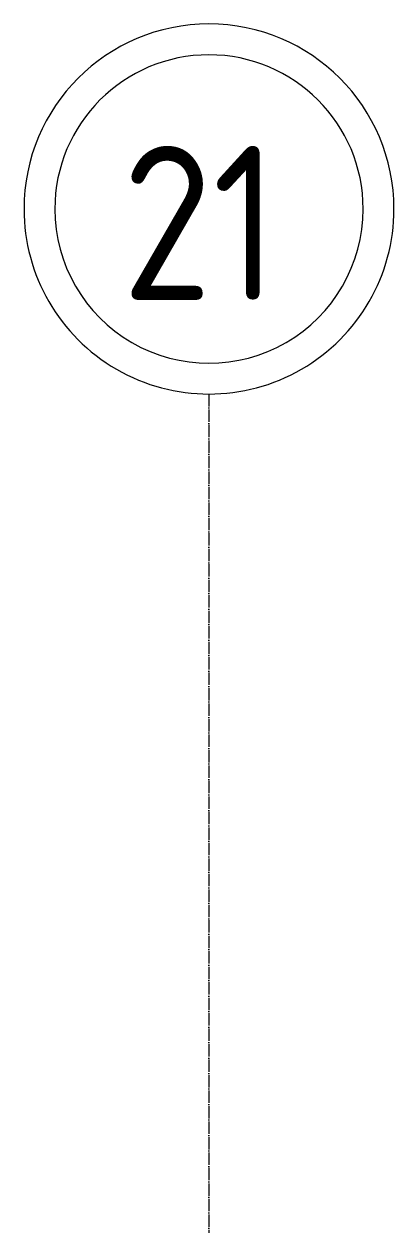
# Model space of a CAD drawing. Header units: millimetres. Extents: x -215207 to 92095, y -30385 to 123050.
# Drawn here: x 66264 to 66864, y 27523 to 29470 of the extents above; entities that cross this region are included whole.
import ezdxf

# ---------------------------------------------------------------- set-up
doc = ezdxf.new("R2010")
doc.units = ezdxf.units.MM
doc.linetypes.add('ADSK_Линия сетки', pattern=[25, 20, -2.5, 0, -2.5])
doc.layers.add('Оси', color=7, linetype='Continuous', lineweight=9)
doc.styles.add('GOST Common', font='GOST_Common.ttf', dxfattribs={"width": 0.9, "height": 250})

# ---------------------------------------------------------------- blocks, each defined once
blk = doc.blocks.new('Ось сетки - Круг_Ø12 мм 2-461932-План 1 этажа _Пищеблок_ - Привязка мокрых точек')
at = {"layer": 'Оси', "lineweight": 20}
for radius, start, end in [(6, 360, 180), (5, 360, 180), (6, 180, 360), (5, 180, 360)]:
    blk.add_arc((0, 0), radius, start, end, dxfattribs=at)

msp = doc.modelspace()

# ---------------------------------------------------------------- linework, layer by layer
at = {"layer": 'Оси', "linetype": 'ADSK_Линия сетки'}
msp.add_line((66564, 28870.2), (66564, 13115.3), dxfattribs=at)

# ---------------------------------------------------------------- block references
at = {"layer": 'Оси', "lineweight": 20, "xscale": 49.99999999999998, "yscale": 49.99999999999998, "zscale": 49.99999999999998, "rotation": 180}
msp.add_blockref('Ось сетки - Круг_Ø12 мм 2-461932-План 1 этажа _Пищеблок_ - Привязка мокрых точек', (66564, 29170.2), dxfattribs=at)

# ---------------------------------------------------------------- texts
at = {"layer": 'Оси', "insert": (66422.9, 29272.5), "char_height": 250, "width": 335.506, "attachment_point": 1, "style": 'GOST Common'}
msp.add_mtext('21', dxfattribs=at)

doc.saveas('drawing.dxf')
